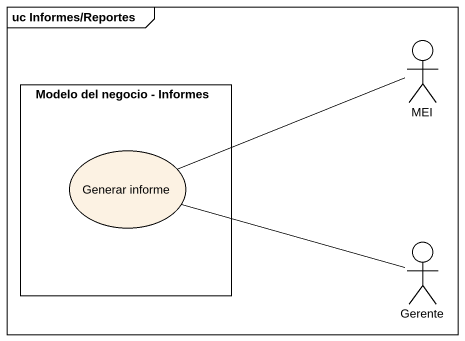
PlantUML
@startuml
mainframe uc Informes/Reportes
actor MEI
rectangle "Modelo del negocio - Informes" as Modelo_del_negocio_Informes {
  usecase "Generar informe" as Generar_informe
}
actor Gerente
MEI -left- Generar_informe
Gerente -left- Generar_informe
@enduml
